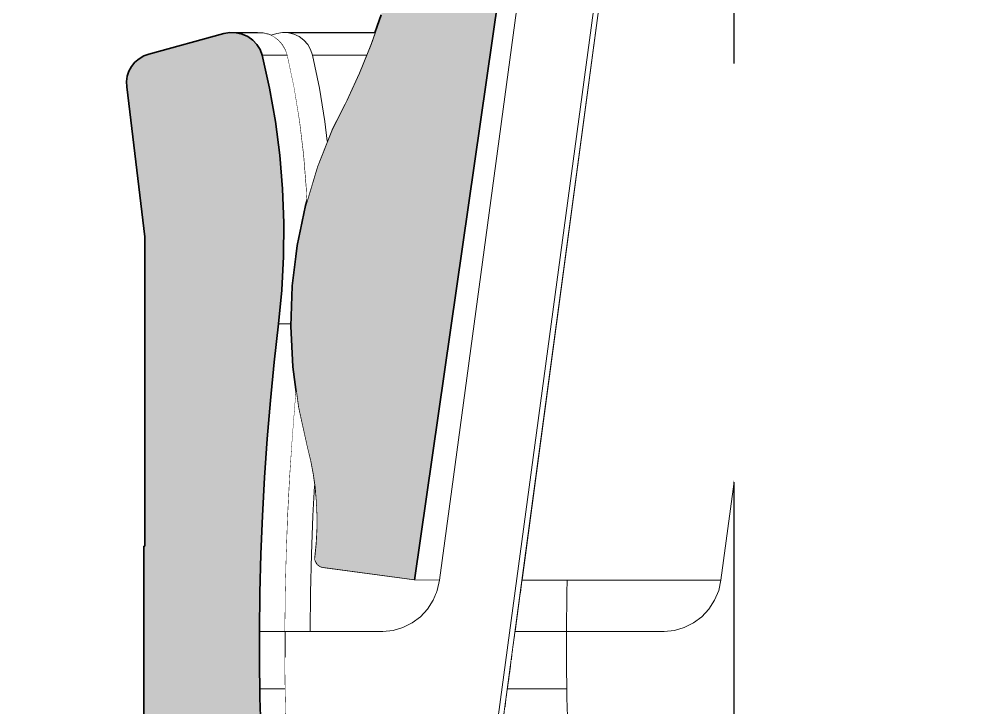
# Model space of a CAD drawing. Header units: millimetres. Extents: x -48147 to 1422273, y -494195 to 18123.
# Drawn here: x 1401672.9 to 1402162.1, y -485109.8 to -484761.9 of the extents above; entities that cross this region are included whole.
import ezdxf

# ---------------------------------------------------------------- set-up
doc = ezdxf.new("R2010")
doc.units = ezdxf.units.MM
doc.header["$MEASUREMENT"] = 0
doc.linetypes.add('Double Dashed', pattern=[1093.611073, 529.166651, -211.666656, 141.111112, -211.666656])
doc.linetypes.add('Wipeout_Contour', pattern=[1000, 0, -1000])
for name, color, linetype in [('A-95-P_Drawing', 7, 'Continuous'), ('New_A-25-M_Wall_Int', 7, 'Continuous'), ('New_A-35-M_FFE_Fixed', 7, 'Continuous')]:
    doc.layers.add(name, color=color, linetype=linetype)
doc.layers.add('A-95-P_Drawing_Pen_No__194', color=7, linetype='Continuous', lineweight=25)
doc.layers.add('New_A-35-M_FFE_Fixed_Pen_No__1', color=7, linetype='Continuous', lineweight=13)
doc.layers.add('New_A-35-M_FFE_Fixed_Pen_No__104', color=7, linetype='Continuous', lineweight=15, true_color=0xa6a6a6)
doc.layers.add('New_A-35-M_FFE_Fixed_Pen_No__44', color=7, linetype='Continuous', lineweight=35, true_color=0x444444)

# ---------------------------------------------------------------- blocks, each defined once
blk = doc.blocks.new('Section Elem_178_2', base_point=(1383917.51, -489195.03))
at = {"color": 254, "linetype": 'Wipeout_Contour', "lineweight": 0, "ltscale": 686134718.3128886}
blk.add_wipeout([(1398312.69, -482156.02), (1398312.69, -485602.85), (1398646.03, -485602.85), (1398646.03, -485627.85), (1398370.74, -485627.85), (1398370.74, -485628.94), (1398370.65, -485629.88), (1398370.4, -485630.79), (1398369.98, -485631.63), (1398369.42, -485632.38), (1398368.73, -485633), (1398367.94, -485633.47), (1398367.08, -485633.79), (1398366.18, -485633.93), (1398357.96, -485635.14), (1398350.07, -485637.8), (1398342.73, -485641.81), (1398336.16, -485647.06), (1398330.56, -485653.4), (1398326.09, -485660.64), (1398322.88, -485668.56), (1398321.03, -485676.94), (1398312.69, -485738.81), (1398312.69, -486491.53), (1399069.03, -486491.53), (1399069.03, -486491.28), (1399052.63, -486491.28), (1399052.63, -486490.78), (1398809.63, -486490.78), (1398809.63, -486480.78), (1398833.35, -486480.78), (1398833.35, -486479.78), (1398833.44, -486478.81), (1398833.71, -486477.87), (1398834.16, -486477), (1398834.76, -486476.25), (1398835.49, -486475.62), (1398836.33, -486475.16), (1398837.23, -486474.88), (1398838.18, -486474.78), (1398841.47, -486474.78), (1398851.79, -486473.82), (1398861.77, -486470.98), (1398871.12, -486466.33), (1398875.33, -486463.17), (1398879.81, -486460.05), (1398887.5, -486452.31), (1398893.64, -486443.37), (1398898.04, -486433.52), (1398900.55, -486423.08), (1398913.97, -486330.23), (1398913.97, -486480.78), (1398975.7, -486480.78), (1398975.7, -486479.78), (1398975.79, -486478.81), (1398976.06, -486477.87), (1398976.51, -486477), (1398977.11, -486476.25), (1398977.84, -486475.62), (1398978.68, -486475.16), (1398979.58, -486474.88), (1398980.53, -486474.78), (1398983.82, -486474.78), (1398994.14, -486473.82), (1399004.13, -486470.98), (1399013.47, -486466.33), (1399021.86, -486460.05), (1399029.04, -486452.31), (1399034.77, -486443.37), (1399038.87, -486433.52), (1399041.22, -486423.08), (1399052.63, -486338.43), (1399052.63, -486322.28), (1399054.81, -486322.28), (1399069.03, -486216.78), (1399069.03, -486171.6), (1399067.32, -486168.59), (1399063.63, -486164.29), (1399059.22, -486160.79), (1399054.25, -486158.23), (1399048.9, -486156.7), (1399039.21, -486155.06), (1399029.53, -486153.39), (1399019.85, -486151.68), (1399013.38, -486150.52), (1399013.41, -486151.17), (1399013.84, -486160.89), (1399014.34, -486170.6), (1399014.91, -486180.3), (1399015.54, -486190.01), (1399016.23, -486199.7), (1399016.99, -486209.4), (1399017.82, -486219.08), (1399018.71, -486228.77), (1399018.7, -486229.81), (1399018.49, -486230.82), (1399018.08, -486231.77), (1399017.48, -486232.61), (1399016.73, -486233.31), (1399015.86, -486233.83), (1399014.9, -486234.15), (1399013.9, -486234.26), (1398828.4, -486234.26), (1398828.41, -486185.76), (1398827.92, -486185.76), (1398827.92, -486142.42), (1398824.19, -486141.75), (1398815.14, -486137.29), (1398811.12, -486132.97), (1398810.25, -486132.37), (1398809.55, -486131.28), (1398808.19, -486129.82), (1398807.43, -486127.99), (1398804.74, -486123.83), (1398802.81, -486113.76), (1398804.74, -486103.68), (1398806.58, -486100.84), (1398806.82, -486100.06), (1398808.45, -486097.95), (1398810.25, -486095.15), (1398810.99, -486094.64), (1398813.06, -486091.94), (1398821.66, -486086.61), (1398827.92, -486085.43), (1398827.92, -486041.76), (1398828.43, -486041.76), (1398828.43, -485885.38), (1398819.96, -485809.51), (1398819.81, -485806.81), (1398820.14, -485804.13), (1398820.92, -485801.55), (1398822.13, -485799.16), (1398823.74, -485797.04), (1398825.69, -485795.24), (1398827.93, -485793.84), (1398830.36, -485792.88), (1398865.72, -485782.56), (1398868.59, -485782.03), (1398932.82, -485782.03), (1398936.03, -485773.03), (1398940.63, -485758.09), (1398944.56, -485742.96), (1398947.83, -485727.69), (1398950.42, -485712.3), (1399012.35, -485287.89), (1399012.59, -485286.94), (1399013.01, -485286.05), (1399013.61, -485285.26), (1399014.35, -485284.59), (1399015.22, -485284.08), (1399016.17, -485283.74), (1399017.18, -485283.59), (1399043.62, -485283.59), (1399043.62, -485264.85), (1399625.18, -485264.85), (1399625.18, -485289.85), (1399349.89, -485289.85), (1399349.89, -485290.94), (1399349.8, -485291.88), (1399349.54, -485292.79), (1399349.13, -485293.63), (1399348.57, -485294.37), (1399347.88, -485295), (1399347.09, -485295.47), (1399346.23, -485295.79), (1399345.33, -485295.93), (1399337.11, -485297.14), (1399329.21, -485299.8), (1399321.87, -485303.81), (1399315.31, -485309.06), (1399309.7, -485315.4), (1399305.23, -485322.64), (1399302.03, -485330.56), (1399300.18, -485338.94), (1399190.34, -486153.53), (1400042.19, -486153.53), (1400042.19, -486153.28), (1400025.79, -486153.28), (1400025.79, -486152.78), (1399786.57, -486152.78), (1399786.57, -486142.78), (1399812.49, -486142.78), (1399812.49, -486141.78), (1399812.58, -486140.81), (1399812.86, -486139.87), (1399813.3, -486139), (1399813.91, -486138.25), (1399814.64, -486137.62), (1399815.47, -486137.16), (1399816.38, -486136.88), (1399817.32, -486136.78), (1399820.61, -486136.78), (1399830.93, -486135.82), (1399840.92, -486132.98), (1399850.26, -486128.33), (1399858.65, -486122.05), (1399865.83, -486114.31), (1399871.56, -486105.37), (1399875.67, -486095.52), (1399878.01, -486085.08), (1399903.47, -485896.26), (1399790.01, -485896.26), (1399790.02, -485847.76), (1399789.49, -485847.76), (1399789.49, -485794.43), (1399789.4, -485794.37), (1399788.7, -485793.28), (1399787.34, -485791.82), (1399786.58, -485789.99), (1399783.89, -485785.83), (1399781.95, -485775.76), (1399783.89, -485765.68), (1399785.73, -485762.84), (1399785.97, -485762.06), (1399787.59, -485759.95), (1399789.4, -485757.15), (1399789.49, -485757.08), (1399789.49, -485703.76), (1399790.04, -485703.76), (1399790.04, -485547.38), (1399780.96, -485471.51), (1399780.8, -485468.81), (1399781.15, -485466.13), (1399781.99, -485463.55), (1399783.29, -485461.16), (1399785.01, -485459.04), (1399787.11, -485457.24), (1399789.5, -485455.84), (1399792.11, -485454.88), (1399830.01, -485444.56), (1399833.08, -485444.03), (1399835.05, -485444.03), (1399837.96, -485444.11), (1399840.8, -485444.8), (1399842.03, -485445.38), (1399844.87, -485444.56), (1399847.74, -485444.03), (1399905.98, -485444.03), (1399909.19, -485435.03), (1399913.79, -485420.09), (1399917.72, -485404.96), (1399920.99, -485389.69), (1399923.58, -485374.3), (1399985.51, -484949.89), (1399985.74, -484948.94), (1399986.17, -484948.05), (1399986.77, -484947.26), (1399987.51, -484946.59), (1399988.38, -484946.08), (1399989.33, -484945.74), (1399990.34, -484945.59), (1400016.78, -484945.59), (1400016.78, -484926.85), (1400604.32, -484926.85), (1400604.32, -484951.85), (1400329.03, -484951.85), (1400329.03, -484952.94), (1400328.95, -484953.88), (1400328.69, -484954.79), (1400328.27, -484955.63), (1400327.71, -484956.37), (1400327.02, -484957), (1400326.24, -484957.47), (1400325.37, -484957.79), (1400324.47, -484957.93), (1400316.25, -484959.14), (1400308.36, -484961.8), (1400301.02, -484965.81), (1400294.45, -484971.06), (1400288.85, -484977.4), (1400284.38, -484984.64), (1400281.17, -484992.56), (1400279.32, -485000.94), (1400169.48, -485815.53), (1401015.35, -485815.53), (1401015.35, -485815.28), (1400998.95, -485815.28), (1400998.95, -485814.78), (1400765.72, -485814.78), (1400765.72, -485804.78), (1400791.64, -485804.78), (1400791.64, -485803.78), (1400791.73, -485802.81), (1400792, -485801.87), (1400792.45, -485801), (1400793.05, -485800.25), (1400793.78, -485799.62), (1400794.62, -485799.16), (1400795.52, -485798.88), (1400796.47, -485798.78), (1400799.76, -485798.78), (1400810.08, -485797.82), (1400820.07, -485794.98), (1400829.41, -485790.33), (1400837.8, -485784.05), (1400844.98, -485776.31), (1400850.71, -485767.37), (1400854.81, -485757.52), (1400857.16, -485747.08), (1400882.62, -485558.26), (1400763.17, -485558.26), (1400763.18, -485509.76), (1400762.65, -485509.76), (1400762.65, -485445.84), (1400761.1, -485437.76), (1400762.65, -485429.67), (1400762.65, -485365.76), (1400763.2, -485365.76), (1400763.2, -485209.38), (1400754.12, -485133.51), (1400753.96, -485130.81), (1400754.31, -485128.13), (1400755.15, -485125.55), (1400756.45, -485123.16), (1400758.17, -485121.04), (1400760.27, -485119.24), (1400762.66, -485117.84), (1400765.27, -485116.88), (1400803.17, -485106.56), (1400806.24, -485106.03), (1400814.2, -485106.03), (1400817.11, -485106.11), (1400819.95, -485106.8), (1400821.18, -485107.38), (1400824.01, -485106.56), (1400826.88, -485106.03), (1400879.14, -485106.03), (1400882.35, -485097.03), (1400886.94, -485082.09), (1400890.88, -485066.96), (1400894.15, -485051.69), (1400896.74, -485036.3), (1400958.67, -484611.89), (1400958.9, -484610.94), (1400959.33, -484610.05), (1400959.93, -484609.26), (1400960.67, -484608.59), (1400961.54, -484608.08), (1400962.49, -484607.74), (1400963.49, -484607.59), (1400989.94, -484607.59), (1400989.94, -484588.85), (1401583.47, -484588.85), (1401583.47, -484613.85), (1401308.18, -484613.85), (1401308.18, -484614.94), (1401308.09, -484615.88), (1401307.84, -484616.79), (1401307.42, -484617.63), (1401306.86, -484618.38), (1401306.17, -484619), (1401305.38, -484619.47), (1401304.52, -484619.79), (1401303.62, -484619.93), (1401295.4, -484621.14), (1401287.5, -484623.8), (1401280.17, -484627.81), (1401273.6, -484633.06), (1401268, -484639.4), (1401263.52, -484646.64), (1401260.32, -484654.56), (1401258.47, -484662.94), (1401148.63, -485477.53), (1401988.51, -485477.53), (1401988.51, -485477.28), (1401744.99, -485477.28), (1401744.99, -485467.28), (1401770.78, -485467.28), (1401770.78, -485466.28), (1401770.87, -485465.31), (1401771.15, -485464.37), (1401771.6, -485463.5), (1401772.2, -485462.75), (1401772.93, -485462.12), (1401773.76, -485461.66), (1401774.67, -485461.38), (1401775.61, -485461.28), (1401778.9, -485461.28), (1401789.22, -485460.32), (1401799.21, -485457.48), (1401808.55, -485452.83), (1401816.94, -485446.55), (1401824.12, -485438.81), (1401829.85, -485429.87), (1401833.96, -485420.02), (1401836.3, -485409.58), (1401861.76, -485220.76), (1401736.33, -485220.76), (1401736.34, -485172.26), (1401735.81, -485172.26), (1401735.81, -485028.26), (1401736.36, -485028.26), (1401736.36, -484871.88), (1401727.28, -484796.01), (1401727.12, -484793.31), (1401727.47, -484790.63), (1401728.31, -484788.05), (1401729.61, -484785.66), (1401731.33, -484783.54), (1401733.43, -484781.74), (1401735.82, -484780.34), (1401738.43, -484779.38), (1401776.33, -484769.05), (1401779.4, -484768.53), (1401793.34, -484768.53), (1401796.26, -484768.61), (1401799.09, -484769.3), (1401800.32, -484769.88), (1401803.16, -484769.05), (1401806.03, -484768.53), (1401852.71, -484768.53), (1401855.87, -484759.62), (1401860.46, -484744.67), (1401864.38, -484729.55), (1401867.64, -484714.28), (1401870.22, -484698.88), (1401874.23, -484671.23), (1401874.25, -484671.23), (1401879.3, -484636.29), (1401879.57, -484635.32), (1401880.02, -484634.42), (1401880.65, -484633.63), (1401881.42, -484632.96), (1401882.32, -484632.46), (1401883.3, -484632.13), (1401884.33, -484632), (1402039.93, -484632), (1402040.9, -484632.06), (1402083.95, -484638.28), (1402102.05, -484638.28), (1402106.15, -484638.74), (1402110.06, -484640.08), (1402113.6, -484642.25), (1402116.63, -484645.15), (1402118.98, -484648.65), (1402120.57, -484652.59), (1402121.32, -484656.78), (1402121.18, -484661.05), (1402055.92, -485145.03), (1402222.11, -485145.03), (1402222.11, -485144.53), (1402422.11, -485144.53), (1402422.11, -485145.03), (1402672.11, -485145.03), (1402672.11, -482687.03), (1403748.83, -482687.03), (1403748.83, -481849.43), (1398312.69, -481849.43), (1398312.69, -482067.5), (1402542.21, -481857.68), (1402703.38, -481859.82), (1402707.53, -481859.91), (1402709.67, -481860.41), (1402713.34, -481934.3), (1402709.24, -481935.11), (1402699.04, -481936.19), (1402683.03, -481937.53), (1402661.71, -481939.07), (1402635.73, -481940.78), (1402605.87, -481942.59), (1402573.04, -481944.46), (1402538.24, -481946.33), (1402514, -481947.55)], dxfattribs=at).dxf.layer = 'New_A-25-M_Wall_Int'
at = {"color": 254, "linetype": 'Wipeout_Contour', "lineweight": 0, "ltscale": 17802459.13634284}
blk.add_wipeout([(1401949.61, -485071.26), (1401999.06, -485071.26), (1402004.22, -485070.78), (1402009.21, -485069.35), (1402013.88, -485067.03), (1402018.08, -485063.89), (1402021.67, -485060.02), (1402024.53, -485055.55), (1402026.59, -485050.63), (1402027.76, -485045.4), (1401949.99, -485045.4), (1401949.83, -485051.79)], dxfattribs=at).dxf.layer = 'New_A-25-M_Wall_Int'
blk = doc.blocks.new('Section Elem_194_2', base_point=(1383917.51, -489195.03))
at = {"layer": 'New_A-35-M_FFE_Fixed_Pen_No__44', "linetype": 'Continuous'}
blk.add_line((1401736.36, -485028.26), (1401735.81, -485028.26), dxfattribs=at)
at = {"layer": 'New_A-35-M_FFE_Fixed_Pen_No__44', "linetype": 'Continuous', "flags": 128}
blk.add_lwpolyline([(1401735.81, -485028.26), (1401735.81, -485160.26), (1401735.81, -485172.26)], dxfattribs=at)
at = {"color": 254, "linetype": 'Wipeout_Contour', "lineweight": 0, "ltscale": 5933519.929639446}
blk.add_wipeout([(1401931.51, -484638.28), (1401872.66, -485045.4), (1401885.41, -485045.4), (1401940.3, -484638.28)], dxfattribs=at).dxf.layer = 'New_A-35-M_FFE_Fixed'
at = {"color": 254, "linetype": 'Wipeout_Contour', "lineweight": 0, "ltscale": 5933007.568568751}
blk.add_wipeout([(1401788.4, -484770.55), (1401790.92, -484772.33), (1401804.09, -484772.33), (1401801.74, -484770.55)], dxfattribs=at).dxf.layer = 'New_A-35-M_FFE_Fixed'
at = {"color": 254, "linetype": 'Wipeout_Contour', "lineweight": 0, "ltscale": 5933058.375978579}
blk.add_wipeout([(1401808.5, -484780), (1401795.64, -484780), (1401799.38, -484796.71), (1401811.99, -484796.71)], dxfattribs=at).dxf.layer = 'New_A-35-M_FFE_Fixed'
at = {"color": 254, "linetype": 'Wipeout_Contour', "lineweight": 0, "ltscale": 8899775.000405455}
blk.add_wipeout([(1401806.01, -484847.56), (1401806.68, -484864.65), (1401815.84, -484864.65), (1401817.64, -484856.03), (1401818.39, -484853.52), (1401818.17, -484847.56)], dxfattribs=at).dxf.layer = 'New_A-35-M_FFE_Fixed'
at = {"color": 254, "linetype": 'Wipeout_Contour', "lineweight": 0, "ltscale": 7416560.698661907}
blk.add_wipeout([(1401801.83, -484935.2), (1401811.08, -484935.2), (1401810.2, -484917.01), (1401810.24, -484915.84), (1401804.02, -484915.84)], dxfattribs=at).dxf.layer = 'New_A-35-M_FFE_Fixed'
at = {"color": 254, "linetype": 'Wipeout_Contour', "lineweight": 0, "ltscale": 5933314.163664988}
blk.add_wipeout([(1401796.93, -484993.42), (1401809.7, -484993.42), (1401810.96, -484973.99), (1401798.29, -484973.99)], dxfattribs=at).dxf.layer = 'New_A-35-M_FFE_Fixed'
at = {"color": 254, "linetype": 'Wipeout_Contour', "lineweight": 0, "ltscale": 5933428.480868301}
blk.add_wipeout([(1401794.31, -485078.51), (1401794.31, -485082.13), (1401807.26, -485082.13), (1401807.25, -485078.51)], dxfattribs=at).dxf.layer = 'New_A-35-M_FFE_Fixed'
at = {"color": 254, "linetype": 'Wipeout_Contour', "lineweight": 0, "ltscale": 5933442.943663853}
blk.add_wipeout([(1401794.36, -485089.38), (1401794.39, -485093.01), (1401807.33, -485093.01), (1401807.3, -485089.38)], dxfattribs=at).dxf.layer = 'New_A-35-M_FFE_Fixed'
at = {"color": 254, "linetype": 'Wipeout_Contour', "lineweight": 0, "ltscale": 5933458.452435689}
blk.add_wipeout([(1401807.43, -485100.26), (1401794.49, -485100.26), (1401794.58, -485104.94), (1401807.51, -485104.94)], dxfattribs=at).dxf.layer = 'New_A-35-M_FFE_Fixed'
at = {"color": 254, "linetype": 'Wipeout_Contour', "lineweight": 0, "ltscale": 5933471.439696349}
blk.add_wipeout([(1401794.68, -485109.61), (1401794.8, -485114.29), (1401807.71, -485114.29), (1401807.6, -485109.61)], dxfattribs=at).dxf.layer = 'New_A-35-M_FFE_Fixed'
at = {"color": 254, "linetype": 'Wipeout_Contour', "lineweight": 0, "ltscale": 5932995.795645393}
blk.add_wipeout([(1401785.56, -484769.3), (1401788.4, -484770.55), (1401801.74, -484770.55), (1401799.09, -484769.3)], dxfattribs=at).dxf.layer = 'New_A-35-M_FFE_Fixed'
at = {"color": 254, "linetype": 'Wipeout_Contour', "lineweight": 0, "ltscale": 5933036.891168226}
blk.add_wipeout([(1401794.62, -484777.15), (1401795.64, -484780), (1401808.5, -484780), (1401807.54, -484777.15)], dxfattribs=at).dxf.layer = 'New_A-35-M_FFE_Fixed'
at = {"color": 254, "linetype": 'Wipeout_Contour', "lineweight": 0, "ltscale": 5933153.07927303}
blk.add_wipeout([(1401804.57, -484830.53), (1401806.01, -484847.56), (1401818.17, -484847.56), (1401816.83, -484830.53)], dxfattribs=at).dxf.layer = 'New_A-35-M_FFE_Fixed'
at = {"color": 254, "linetype": 'Wipeout_Contour', "lineweight": 0, "ltscale": 7416496.638977544}
blk.add_wipeout([(1401806.68, -484864.65), (1401806.57, -484881.74), (1401812.75, -484881.74), (1401813.43, -484876.14), (1401815.84, -484864.65)], dxfattribs=at).dxf.layer = 'New_A-35-M_FFE_Fixed'
at = {"color": 254, "linetype": 'Wipeout_Contour', "lineweight": 0, "ltscale": 5933294.221836038}
blk.add_wipeout([(1401798.29, -484973.99), (1401810.96, -484973.99), (1401812.49, -484954.58), (1401799.92, -484954.58)], dxfattribs=at).dxf.layer = 'New_A-35-M_FFE_Fixed'
at = {"color": 254, "linetype": 'Wipeout_Contour', "lineweight": 0, "ltscale": 5933335.152335298}
blk.add_wipeout([(1401795.86, -485012.86), (1401808.7, -485012.86), (1401809.7, -484993.42), (1401796.93, -484993.42)], dxfattribs=at).dxf.layer = 'New_A-35-M_FFE_Fixed'
at = {"color": 254, "linetype": 'Wipeout_Contour', "lineweight": 0, "ltscale": 5933438.087273142}
blk.add_wipeout([(1401794.33, -485085.76), (1401794.36, -485089.38), (1401807.3, -485089.38), (1401807.27, -485085.76)], dxfattribs=at).dxf.layer = 'New_A-35-M_FFE_Fixed'
at = {"color": 254, "linetype": 'Wipeout_Contour', "lineweight": 0, "ltscale": 5933447.835469637}
blk.add_wipeout([(1401807.33, -485093.01), (1401794.39, -485093.01), (1401794.44, -485096.63), (1401807.37, -485096.63)], dxfattribs=at).dxf.layer = 'New_A-35-M_FFE_Fixed'
at = {"color": 254, "linetype": 'Wipeout_Contour', "lineweight": 0, "ltscale": 5933464.91668711}
blk.add_wipeout([(1401794.58, -485104.94), (1401794.68, -485109.61), (1401807.6, -485109.61), (1401807.51, -485104.94)], dxfattribs=at).dxf.layer = 'New_A-35-M_FFE_Fixed'
at = {"color": 254, "linetype": 'Wipeout_Contour', "lineweight": 0, "ltscale": 5932972.034269113}
blk.add_wipeout([(1401793.34, -484768.53), (1401779.4, -484768.53), (1401782.52, -484768.61), (1401796.26, -484768.61)], dxfattribs=at).dxf.layer = 'New_A-35-M_FFE_Fixed'
at = {"color": 254, "linetype": 'Wipeout_Contour', "lineweight": 0, "ltscale": 5933028.539935417}
blk.add_wipeout([(1401793.02, -484774.56), (1401794.62, -484777.15), (1401807.54, -484777.15), (1401806.05, -484774.56)], dxfattribs=at).dxf.layer = 'New_A-35-M_FFE_Fixed'
at = {"color": 254, "linetype": 'Wipeout_Contour', "lineweight": 0, "ltscale": 5933124.179713518}
blk.add_wipeout([(1401802.36, -484813.56), (1401804.57, -484830.53), (1401816.83, -484830.53), (1401814.77, -484813.56)], dxfattribs=at).dxf.layer = 'New_A-35-M_FFE_Fixed'
at = {"color": 254, "linetype": 'Wipeout_Contour', "lineweight": 0, "ltscale": 7416517.53404519}
blk.add_wipeout([(1401806.57, -484881.74), (1401805.68, -484898.82), (1401810.86, -484898.82), (1401810.95, -484896.51), (1401812.75, -484881.74)], dxfattribs=at).dxf.layer = 'New_A-35-M_FFE_Fixed'
at = {"color": 254, "linetype": 'Wipeout_Contour', "lineweight": 0, "ltscale": 8899917.765323287}
blk.add_wipeout([(1401801.83, -484935.2), (1401799.92, -484954.58), (1401812.49, -484954.58), (1401812.89, -484950.22), (1401811.19, -484937.51), (1401811.08, -484935.2)], dxfattribs=at).dxf.layer = 'New_A-35-M_FFE_Fixed'
at = {"color": 254, "linetype": 'Wipeout_Contour', "lineweight": 0, "ltscale": 5933357.183780428}
blk.add_wipeout([(1401795.86, -485012.86), (1401795.07, -485032.32), (1401807.96, -485032.32), (1401808.7, -485012.86)], dxfattribs=at).dxf.layer = 'New_A-35-M_FFE_Fixed'
at = {"color": 254, "linetype": 'Wipeout_Contour', "lineweight": 0, "ltscale": 5933433.266330541}
blk.add_wipeout([(1401807.26, -485082.13), (1401794.31, -485082.13), (1401794.33, -485085.76), (1401807.27, -485085.76)], dxfattribs=at).dxf.layer = 'New_A-35-M_FFE_Fixed'
at = {"color": 254, "linetype": 'Wipeout_Contour', "lineweight": 0, "ltscale": 5933452.762658039}
blk.add_wipeout([(1401794.44, -485096.63), (1401794.49, -485100.26), (1401807.43, -485100.26), (1401807.37, -485096.63)], dxfattribs=at).dxf.layer = 'New_A-35-M_FFE_Fixed'
at = {"color": 254, "linetype": 'Wipeout_Contour', "lineweight": 0, "ltscale": 5932983.789183323}
blk.add_wipeout([(1401796.26, -484768.61), (1401782.52, -484768.61), (1401785.56, -484769.3), (1401799.09, -484769.3)], dxfattribs=at).dxf.layer = 'New_A-35-M_FFE_Fixed'
at = {"color": 254, "linetype": 'Wipeout_Contour', "lineweight": 0, "ltscale": 5933018.63232055}
blk.add_wipeout([(1401804.09, -484772.33), (1401790.92, -484772.33), (1401793.02, -484774.56), (1401806.05, -484774.56)], dxfattribs=at).dxf.layer = 'New_A-35-M_FFE_Fixed'
at = {"color": 254, "linetype": 'Wipeout_Contour', "lineweight": 0, "ltscale": 5933092.591744963}
blk.add_wipeout([(1401799.38, -484796.71), (1401802.36, -484813.56), (1401814.77, -484813.56), (1401811.99, -484796.71)], dxfattribs=at).dxf.layer = 'New_A-35-M_FFE_Fixed'
at = {"color": 254, "linetype": 'Wipeout_Contour', "lineweight": 0, "ltscale": 5933228.2517383}
blk.add_wipeout([(1401805.68, -484898.82), (1401804.02, -484915.84), (1401810.24, -484915.84), (1401810.86, -484898.82)], dxfattribs=at).dxf.layer = 'New_A-35-M_FFE_Fixed'
at = {"color": 254, "linetype": 'Wipeout_Contour', "lineweight": 0, "ltscale": 5933380.253734157}
blk.add_wipeout([(1401795.07, -485032.32), (1401794.55, -485051.79), (1401807.48, -485051.79), (1401807.96, -485032.32)], dxfattribs=at).dxf.layer = 'New_A-35-M_FFE_Fixed'
at = {"layer": 'New_A-35-M_FFE_Fixed_Pen_No__1', "linetype": 'Continuous'}
for p, q in [((1401779.4, -484768.53), (1401793.34, -484768.53)), ((1401793.34, -484768.53), (1401796.26, -484768.61)), ((1401796.26, -484768.61), (1401799.09, -484769.3)), ((1401799.09, -484769.3), (1401801.74, -484770.55)), ((1401801.74, -484770.55), (1401804.09, -484772.33))]:
    blk.add_line(p, q, dxfattribs=at)
at = {"color": 254, "linetype": 'Wipeout_Contour', "lineweight": 0, "ltscale": 5933404.357727937}
blk.add_wipeout([(1401794.55, -485051.79), (1401794.32, -485071.26), (1401807.26, -485071.26), (1401807.48, -485051.79)], dxfattribs=at).dxf.layer = 'New_A-35-M_FFE_Fixed'
at = {"color": 254, "linetype": 'Wipeout_Contour', "lineweight": 0, "ltscale": 5933419.016392431}
blk.add_wipeout([(1401794.31, -485074.88), (1401807.25, -485074.88), (1401807.26, -485071.26), (1401794.32, -485071.26)], dxfattribs=at).dxf.layer = 'New_A-35-M_FFE_Fixed'
at = {"color": 254, "linetype": 'Wipeout_Contour', "lineweight": 0, "ltscale": 5933423.730892736}
blk.add_wipeout([(1401794.31, -485074.88), (1401794.31, -485078.51), (1401807.25, -485078.51), (1401807.25, -485074.88)], dxfattribs=at).dxf.layer = 'New_A-35-M_FFE_Fixed'
at = {"color": 254, "linetype": 'Wipeout_Contour', "lineweight": 0, "ltscale": 91974912.7988609}
blk.add_wipeout([(1401807.25, -485078.51), (1401807.26, -485082.13), (1401807.27, -485084.44), (1401820.25, -485087.11), (1401820.25, -485139.12), (1401824.61, -485139.89), (1401834.29, -485141.56), (1401843.98, -485143.2), (1401849.34, -485144.73), (1401854.31, -485147.29), (1401858.72, -485150.79), (1401862.4, -485155.09), (1401865.23, -485160.04), (1401867.09, -485165.46), (1401867.91, -485171.15), (1401867.68, -485176.9), (1401836.3, -485409.58), (1401833.96, -485420.02), (1401829.85, -485429.87), (1401824.12, -485438.81), (1401820.25, -485442.99), (1401820.25, -485467.28), (1401930.16, -485467.28), (1401930.16, -485466.28), (1401930.07, -485465.31), (1401929.79, -485464.37), (1401929.35, -485463.5), (1401928.75, -485462.75), (1401928.01, -485462.12), (1401927.18, -485461.66), (1401926.27, -485461.38), (1401925.33, -485461.28), (1401923.85, -485461.28), (1401913.61, -485460.14), (1401903.83, -485456.78), (1401894.96, -485451.35), (1401887.41, -485444.1), (1401881.52, -485435.36), (1401877.55, -485425.52), (1401875.69, -485415.03), (1401876.02, -485404.37), (1401976.25, -484661.05), (1401976.38, -484656.78), (1401975.63, -484652.59), (1401974.04, -484648.65), (1401971.69, -484645.15), (1401968.67, -484642.25), (1401965.12, -484640.08), (1401961.21, -484638.74), (1401957.11, -484638.28), (1401940.3, -484638.28), (1401885.41, -485045.4), (1401884.23, -485050.63), (1401882.18, -485055.55), (1401879.32, -485060.02), (1401875.73, -485063.89), (1401871.53, -485067.03), (1401866.86, -485069.35), (1401861.87, -485070.78), (1401856.71, -485071.26), (1401807.26, -485071.26), (1401807.25, -485074.88)], dxfattribs=at).dxf.layer = 'New_A-35-M_FFE_Fixed'
at = {"layer": 'New_A-35-M_FFE_Fixed_Pen_No__104', "linetype": 'Continuous'}
for points in [[(1401880.02, -484634.42), (1401879.57, -484635.32), (1401879.3, -484636.29), (1401879.23, -484636.78), (1401874.25, -484671.23), (1401874.23, -484671.23), (1401870.22, -484698.88), (1401867.64, -484714.28), (1401864.38, -484729.55), (1401860.46, -484744.67), (1401855.87, -484759.62), (1401850.63, -484774.37), (1401844.75, -484788.89), (1401838.23, -484803.16), (1401831.09, -484817.14), (1401823.54, -484836.32), (1401817.64, -484856.03), (1401813.43, -484876.14), (1401810.95, -484896.51), (1401810.2, -484917.01), (1401811.19, -484937.51), (1401813.91, -484957.85), (1401818.35, -484977.91), (1401820, -484984.75), (1401821.31, -484991.66), (1401822.28, -484998.62), (1401822.92, -485005.62), (1401823.22, -485012.63), (1401823.18, -485019.65), (1401822.81, -485026.67), (1401822.09, -485033.65), (1401822.06, -485034.62), (1401822.23, -485035.58), (1401822.59, -485036.49), (1401823.12, -485037.31), (1401823.81, -485038.02), (1401824.62, -485038.58), (1401825.54, -485038.99), (1401826.51, -485039.21), (1401872.66, -485045.4), (1401931.51, -484638.28), (1401931.5, -484638.28), (1401885.36, -484632.06), (1401884.33, -484632), (1401883.3, -484632.13), (1401882.32, -484632.46), (1401881.42, -484632.96), (1401880.65, -484633.63)], [(1401800.64, -485218.27), (1401801.09, -485217.32), (1401801.32, -485216.31), (1401801.32, -485215.27), (1401800.37, -485205.58), (1401799.48, -485195.9), (1401798.67, -485186.2), (1401797.92, -485176.51), (1401797.25, -485166.8), (1401796.64, -485157.1), (1401796.1, -485147.39), (1401795.64, -485137.67), (1401795.44, -485133), (1401795.25, -485128.32), (1401795.09, -485123.65), (1401794.94, -485118.97), (1401794.8, -485114.29), (1401794.68, -485109.61), (1401794.58, -485104.94), (1401794.49, -485100.26), (1401794.44, -485096.63), (1401794.39, -485093.01), (1401794.36, -485089.38), (1401794.33, -485085.76), (1401794.31, -485082.13), (1401794.31, -485078.51), (1401794.31, -485074.88), (1401794.32, -485071.26), (1401794.55, -485051.79), (1401795.07, -485032.32), (1401795.86, -485012.86), (1401796.93, -484993.42), (1401798.29, -484973.99), (1401799.92, -484954.58), (1401801.83, -484935.2), (1401804.02, -484915.84), (1401805.68, -484898.82), (1401806.57, -484881.74), (1401806.68, -484864.65), (1401806.01, -484847.56), (1401804.57, -484830.53), (1401802.36, -484813.56), (1401799.38, -484796.71), (1401795.64, -484780), (1401794.62, -484777.15), (1401793.02, -484774.56), (1401790.92, -484772.33), (1401788.4, -484770.55), (1401785.56, -484769.3), (1401782.52, -484768.61), (1401779.4, -484768.53), (1401776.33, -484769.06), (1401738.43, -484779.38), (1401735.82, -484780.34), (1401733.43, -484781.74), (1401731.33, -484783.54), (1401729.61, -484785.66), (1401728.31, -484788.05), (1401727.47, -484790.63), (1401727.12, -484793.31), (1401727.28, -484796.01), (1401736.36, -484871.88), (1401736.36, -485028.26), (1401735.81, -485028.26), (1401735.81, -485160.26), (1401735.81, -485172.26), (1401736.34, -485172.26), (1401736.33, -485220.76), (1401742.54, -485220.76), (1401754.96, -485220.76), (1401796.17, -485220.76), (1401797.24, -485220.65), (1401798.27, -485220.33), (1401799.2, -485219.81), (1401800.01, -485219.11)]]:
    blk.add_hatch(color=256, dxfattribs=at).paths.add_polyline_path(points)
at = {"layer": 'New_A-35-M_FFE_Fixed_Pen_No__1', "linetype": 'Continuous'}
for p, q in [((1401804.09, -484772.33), (1401806.05, -484774.56)), ((1401806.05, -484774.56), (1401807.54, -484777.15)), ((1401807.54, -484777.15), (1401808.5, -484780)), ((1401795.64, -484780), (1401808.5, -484780)), ((1401808.5, -484780), (1401811.99, -484796.71)), ((1401811.99, -484796.71), (1401814.77, -484813.56)), ((1401814.77, -484813.56), (1401816.83, -484830.53)), ((1401816.83, -484830.53), (1401818.17, -484847.56)), ((1401818.17, -484847.56), (1401818.39, -484853.52)), ((1401804.02, -484915.84), (1401810.24, -484915.84)), ((1401812.89, -484950.22), (1401812.49, -484954.58)), ((1401812.49, -484954.58), (1401810.96, -484973.99)), ((1401810.96, -484973.99), (1401809.7, -484993.42)), ((1401809.7, -484993.42), (1401808.7, -485012.86)), ((1401808.7, -485012.86), (1401807.96, -485032.32)), ((1401807.96, -485032.32), (1401807.48, -485051.79)), ((1401885.42, -485045.4), (1401872.66, -485045.4)), ((1401807.48, -485051.79), (1401807.26, -485071.26)), ((1401794.32, -485071.26), (1401807.26, -485071.26)), ((1401807.26, -485071.26), (1401807.25, -485074.88)), ((1401807.25, -485074.88), (1401807.25, -485078.51)), ((1401807.25, -485078.51), (1401807.26, -485082.13)), ((1401807.26, -485082.13), (1401807.27, -485085.76)), ((1401807.27, -485085.76), (1401807.3, -485089.38)), ((1401807.3, -485089.38), (1401807.33, -485093.01)), ((1401807.33, -485093.01), (1401807.37, -485096.63)), ((1401807.37, -485096.63), (1401807.43, -485100.26)), ((1401794.49, -485100.26), (1401807.43, -485100.26)), ((1401807.43, -485100.26), (1401807.51, -485104.94)), ((1401807.51, -485104.94), (1401807.6, -485109.61)), ((1401807.6, -485109.61), (1401807.71, -485114.29))]:
    blk.add_line(p, q, dxfattribs=at)
at = {"layer": 'New_A-35-M_FFE_Fixed_Pen_No__44', "linetype": 'Continuous'}
blk.add_line((1401931.51, -484638.28), (1401872.66, -485045.4), dxfattribs=at)
at = {"layer": 'New_A-35-M_FFE_Fixed_Pen_No__44', "linetype": 'Continuous', "flags": 128}
for points in [[(1401855.87, -484759.62), (1401850.63, -484774.37), (1401844.75, -484788.89), (1401838.23, -484803.16), (1401831.09, -484817.14), (1401823.54, -484836.32), (1401817.64, -484856.03), (1401813.43, -484876.14), (1401810.95, -484896.51), (1401810.2, -484917.01), (1401811.19, -484937.51), (1401813.91, -484957.85), (1401818.35, -484977.91), (1401820, -484984.75), (1401821.31, -484991.66), (1401822.28, -484998.62), (1401822.92, -485005.62), (1401823.22, -485012.63), (1401823.18, -485019.65), (1401822.81, -485026.67), (1401822.09, -485033.65), (1401822.06, -485034.62), (1401822.23, -485035.58), (1401822.59, -485036.49), (1401823.12, -485037.31), (1401823.81, -485038.02), (1401824.62, -485038.58), (1401825.54, -485038.99), (1401826.51, -485039.21), (1401872.66, -485045.4)], [(1401794.8, -485114.29), (1401794.68, -485109.61), (1401794.58, -485104.94), (1401794.49, -485100.26), (1401794.44, -485096.63), (1401794.39, -485093.01), (1401794.36, -485089.38), (1401794.33, -485085.76), (1401794.31, -485082.13), (1401794.31, -485078.51), (1401794.31, -485074.88), (1401794.32, -485071.26), (1401794.55, -485051.79), (1401795.07, -485032.32), (1401795.86, -485012.86), (1401796.93, -484993.42), (1401798.29, -484973.99), (1401799.92, -484954.58), (1401801.83, -484935.2), (1401804.02, -484915.84), (1401805.68, -484898.82), (1401806.57, -484881.74), (1401806.68, -484864.65), (1401806.01, -484847.56), (1401804.57, -484830.53), (1401802.36, -484813.56), (1401799.38, -484796.71), (1401795.64, -484780), (1401794.62, -484777.15), (1401793.02, -484774.56), (1401790.92, -484772.33), (1401788.4, -484770.55), (1401785.56, -484769.3), (1401782.52, -484768.61), (1401779.4, -484768.53), (1401776.33, -484769.06), (1401738.43, -484779.38), (1401735.82, -484780.34), (1401733.43, -484781.74), (1401731.33, -484783.54), (1401729.61, -484785.66), (1401728.31, -484788.05), (1401727.47, -484790.63), (1401727.12, -484793.31), (1401727.28, -484796.01), (1401736.36, -484871.88), (1401736.36, -485028.26)]]:
    blk.add_lwpolyline(points, dxfattribs=at)
blk = doc.blocks.new('Section Elem_195_2', base_point=(1383917.51, -489195.03))
at = {"color": 254, "linetype": 'Wipeout_Contour', "lineweight": 0, "ltscale": 7416474.853432921}
blk.add_wipeout([(1401821.18, -484780), (1401824.67, -484796.71), (1401841.17, -484796.71), (1401844.75, -484788.89), (1401848.35, -484780)], dxfattribs=at).dxf.layer = 'New_A-35-M_FFE_Fixed'
at = {"color": 254, "linetype": 'Wipeout_Contour', "lineweight": 0, "ltscale": 5933194.456522839}
blk.add_wipeout([(1401832.92, -484813.56), (1401827.45, -484813.56), (1401828.64, -484823.36), (1401831.09, -484817.14)], dxfattribs=at).dxf.layer = 'New_A-35-M_FFE_Fixed'
at = {"color": 254, "linetype": 'Wipeout_Contour', "lineweight": 0, "ltscale": 8900121.137655102}
blk.add_wipeout([(1401822.16, -484997.74), (1401821.38, -485012.86), (1401823.22, -485012.86), (1401823.22, -485012.63), (1401822.92, -485005.62), (1401822.28, -484998.62)], dxfattribs=at).dxf.layer = 'New_A-35-M_FFE_Fixed'
at = {"color": 254, "linetype": 'Wipeout_Contour', "lineweight": 0, "ltscale": 5933906.580072168}
blk.add_wipeout([(1401926.15, -485051.79), (1401949.83, -485051.79), (1401949.99, -485045.4), (1401927.01, -485045.4)], dxfattribs=at).dxf.layer = 'New_A-35-M_FFE_Fixed'
at = {"color": 254, "linetype": 'Wipeout_Contour', "lineweight": 0, "ltscale": 5933939.420126721}
blk.add_wipeout([(1401922.05, -485082.13), (1401949.61, -485082.13), (1401949.6, -485078.51), (1401922.54, -485078.51)], dxfattribs=at).dxf.layer = 'New_A-35-M_FFE_Fixed'
at = {"color": 254, "linetype": 'Wipeout_Contour', "lineweight": 0, "ltscale": 25217387.02205953}
blk.add_wipeout([(1401820.25, -485087.11), (1401807.27, -485084.44), (1401807.27, -485085.76), (1401807.3, -485089.38), (1401807.33, -485093.01), (1401807.37, -485096.63), (1401807.43, -485100.26), (1401807.51, -485104.94), (1401807.6, -485109.61), (1401807.71, -485114.29), (1401807.84, -485118.97), (1401807.98, -485123.65), (1401808.13, -485128.32), (1401808.31, -485133), (1401808.47, -485137.02), (1401814.94, -485138.18), (1401820.25, -485139.12)], dxfattribs=at).dxf.layer = 'New_A-35-M_FFE_Fixed'
at = {"color": 254, "linetype": 'Wipeout_Contour', "lineweight": 0, "ltscale": 5933950.989177903}
blk.add_wipeout([(1401920.59, -485093.01), (1401949.68, -485093.01), (1401949.65, -485089.38), (1401921.08, -485089.38)], dxfattribs=at).dxf.layer = 'New_A-35-M_FFE_Fixed'
at = {"color": 254, "linetype": 'Wipeout_Contour', "lineweight": 0, "ltscale": 5933963.281362524}
blk.add_wipeout([(1401918.98, -485104.94), (1401949.86, -485104.94), (1401949.78, -485100.26), (1401919.61, -485100.26)], dxfattribs=at).dxf.layer = 'New_A-35-M_FFE_Fixed'
at = {"color": 254, "linetype": 'Wipeout_Contour', "lineweight": 0, "ltscale": 5933973.497786384}
blk.add_wipeout([(1401917.72, -485114.29), (1401950.06, -485114.29), (1401949.95, -485109.61), (1401918.35, -485109.61)], dxfattribs=at).dxf.layer = 'New_A-35-M_FFE_Fixed'
at = {"color": 254, "linetype": 'Wipeout_Contour', "lineweight": 0, "ltscale": 20767907.53716752}
blk.add_wipeout([(1401978.83, -484661.05), (1401927.01, -485045.4), (1402027.76, -485045.4), (1402066.23, -484760.14), (1402066.23, -484760.08), (1402082.65, -484638.28), (1401959.7, -484638.28), (1401963.8, -484638.74), (1401967.71, -484640.08), (1401971.25, -484642.25), (1401974.27, -484645.15), (1401976.63, -484648.65), (1401978.22, -484652.59), (1401978.96, -484656.78)], dxfattribs=at).dxf.layer = 'New_A-35-M_FFE_Fixed'
at = {"color": 254, "linetype": 'Wipeout_Contour', "lineweight": 0, "ltscale": 5933162.556440929}
blk.add_wipeout([(1401820.22, -484777.15), (1401821.18, -484780), (1401848.35, -484780), (1401849.5, -484777.15)], dxfattribs=at).dxf.layer = 'New_A-35-M_FFE_Fixed'
at = {"color": 254, "linetype": 'Wipeout_Contour', "lineweight": 0, "ltscale": 7416486.814297367}
blk.add_wipeout([(1401824.67, -484796.71), (1401827.45, -484813.56), (1401832.92, -484813.56), (1401838.23, -484803.16), (1401841.17, -484796.71)], dxfattribs=at).dxf.layer = 'New_A-35-M_FFE_Fixed'
at = {"color": 254, "linetype": 'Wipeout_Contour', "lineweight": 0, "ltscale": 8900150.861145504}
blk.add_wipeout([(1401820.64, -485032.32), (1401822.23, -485032.32), (1401822.81, -485026.67), (1401823.18, -485019.65), (1401823.22, -485012.86), (1401821.38, -485012.86)], dxfattribs=at).dxf.layer = 'New_A-35-M_FFE_Fixed'
at = {"color": 254, "linetype": 'Wipeout_Contour', "lineweight": 0, "ltscale": 5933919.779652923}
blk.add_wipeout([(1401926.15, -485051.79), (1401923.52, -485071.26), (1401949.61, -485071.26), (1401949.83, -485051.79)], dxfattribs=at).dxf.layer = 'New_A-35-M_FFE_Fixed'
at = {"color": 254, "linetype": 'Wipeout_Contour', "lineweight": 0, "ltscale": 5933947.11573246}
blk.add_wipeout([(1401921.08, -485089.38), (1401949.65, -485089.38), (1401949.62, -485085.76), (1401921.57, -485085.76)], dxfattribs=at).dxf.layer = 'New_A-35-M_FFE_Fixed'
at = {"color": 254, "linetype": 'Wipeout_Contour', "lineweight": 0, "ltscale": 5933954.879673805}
blk.add_wipeout([(1401920.1, -485096.63), (1401949.72, -485096.63), (1401949.68, -485093.01), (1401920.59, -485093.01)], dxfattribs=at).dxf.layer = 'New_A-35-M_FFE_Fixed'
at = {"color": 254, "linetype": 'Wipeout_Contour', "lineweight": 0, "ltscale": 5933968.375463631}
blk.add_wipeout([(1401918.98, -485104.94), (1401918.35, -485109.61), (1401949.95, -485109.61), (1401949.86, -485104.94)], dxfattribs=at).dxf.layer = 'New_A-35-M_FFE_Fixed'
at = {"color": 254, "linetype": 'Wipeout_Contour', "lineweight": 0, "ltscale": 5934284.785165098}
blk.add_wipeout([(1402116.86, -484673.89), (1402053.33, -485145.03), (1402055.92, -485145.03), (1402119.45, -484673.89)], dxfattribs=at).dxf.layer = 'New_A-35-M_FFE_Fixed'
at = {"color": 254, "linetype": 'Wipeout_Contour', "lineweight": 0, "ltscale": 35598604.70984603}
blk.add_wipeout([(1401803.16, -484769.06), (1401800.32, -484769.88), (1401801.74, -484770.55), (1401804.09, -484772.33), (1401806.05, -484774.56), (1401807.54, -484777.15), (1401808.5, -484780), (1401811.99, -484796.71), (1401814.77, -484813.56), (1401816.83, -484830.53), (1401818.17, -484847.56), (1401818.39, -484853.52), (1401823.54, -484836.32), (1401828.64, -484823.36), (1401827.45, -484813.56), (1401824.67, -484796.71), (1401821.18, -484780), (1401820.22, -484777.15), (1401818.73, -484774.56), (1401816.77, -484772.33), (1401814.42, -484770.55), (1401811.77, -484769.3), (1401808.94, -484768.61), (1401806.03, -484768.53)], dxfattribs=at).dxf.layer = 'New_A-35-M_FFE_Fixed'
at = {"color": 254, "linetype": 'Wipeout_Contour', "lineweight": 0, "ltscale": 23734063.44913445}
blk.add_wipeout([(1401820.64, -485032.32), (1401820.16, -485051.79), (1401883.75, -485051.79), (1401884.23, -485050.63), (1401885.41, -485045.4), (1401872.66, -485045.4), (1401826.51, -485039.21), (1401825.54, -485038.99), (1401824.62, -485038.58), (1401823.81, -485038.02), (1401823.12, -485037.31), (1401822.59, -485036.49), (1401822.23, -485035.58), (1401822.06, -485034.62), (1401822.09, -485033.65), (1401822.23, -485032.32)], dxfattribs=at).dxf.layer = 'New_A-35-M_FFE_Fixed'
at = {"color": 254, "linetype": 'Wipeout_Contour', "lineweight": 0, "ltscale": 5933931.7938793}
blk.add_wipeout([(1401923.52, -485071.26), (1401923.03, -485074.88), (1401949.6, -485074.88), (1401949.61, -485071.26)], dxfattribs=at).dxf.layer = 'New_A-35-M_FFE_Fixed'
at = {"color": 254, "linetype": 'Wipeout_Contour', "lineweight": 0, "ltscale": 5933943.259375349}
blk.add_wipeout([(1401921.57, -485085.76), (1401949.62, -485085.76), (1401949.61, -485082.13), (1401922.05, -485082.13)], dxfattribs=at).dxf.layer = 'New_A-35-M_FFE_Fixed'
at = {"color": 254, "linetype": 'Wipeout_Contour', "lineweight": 0, "ltscale": 5933958.787212288}
blk.add_wipeout([(1401919.61, -485100.26), (1401949.78, -485100.26), (1401949.72, -485096.63), (1401920.1, -485096.63)], dxfattribs=at).dxf.layer = 'New_A-35-M_FFE_Fixed'
at = {"layer": 'New_A-35-M_FFE_Fixed_Pen_No__1', "linetype": 'Continuous'}
for p, q in [((1401800.32, -484769.88), (1401803.16, -484769.06)), ((1401821.18, -484780), (1401848.35, -484780)), ((1401821.18, -484780), (1401824.67, -484796.71)), ((1401824.67, -484796.71), (1401827.45, -484813.56)), ((1401827.45, -484813.56), (1401828.64, -484823.36))]:
    blk.add_line(p, q, dxfattribs=at)
at = {"color": 254, "linetype": 'Wipeout_Contour', "lineweight": 0, "ltscale": 5933148.719624346}
blk.add_wipeout([(1401851.99, -484770.55), (1401814.42, -484770.55), (1401816.77, -484772.33), (1401851.35, -484772.33)], dxfattribs=at).dxf.layer = 'New_A-35-M_FFE_Fixed'
at = {"color": 254, "linetype": 'Wipeout_Contour', "lineweight": 0, "ltscale": 25216891.56384061}
blk.add_wipeout([(1401807.48, -485051.79), (1401807.26, -485071.26), (1401819.95, -485071.26), (1401820.16, -485051.79), (1401820.64, -485032.32), (1401821.38, -485012.86), (1401822.16, -484997.74), (1401821.31, -484991.66), (1401820, -484984.75), (1401818.35, -484977.91), (1401813.91, -484957.85), (1401812.89, -484950.22), (1401812.49, -484954.58), (1401810.96, -484973.99), (1401809.7, -484993.42), (1401808.7, -485012.86), (1401807.96, -485032.32)], dxfattribs=at).dxf.layer = 'New_A-35-M_FFE_Fixed'
at = {"color": 254, "linetype": 'Wipeout_Contour', "lineweight": 0, "ltscale": 5933935.598182239}
blk.add_wipeout([(1401923.03, -485074.88), (1401922.54, -485078.51), (1401949.6, -485078.51), (1401949.6, -485074.88)], dxfattribs=at).dxf.layer = 'New_A-35-M_FFE_Fixed'
at = {"layer": 'New_A-35-M_FFE_Fixed_Pen_No__1', "linetype": 'Continuous'}
for p, q in [((1401822.16, -484997.74), (1401821.38, -485012.86)), ((1401821.38, -485012.86), (1401820.64, -485032.32))]:
    blk.add_line(p, q, dxfattribs=at)
at = {"color": 254, "linetype": 'Wipeout_Contour', "lineweight": 0, "ltscale": 66758550.0705544}
blk.add_wipeout([(1401949.6, -485078.51), (1401949.61, -485082.17), (1401949.62, -485085.76), (1401949.65, -485089.38), (1401949.68, -485093.01), (1401949.72, -485096.63), (1401949.78, -485100.26), (1401949.86, -485104.94), (1401949.95, -485109.61), (1401950.06, -485114.29), (1401950.19, -485118.97), (1401950.33, -485123.65), (1401950.49, -485128.32), (1401950.66, -485133), (1401950.82, -485137.02), (1401957.29, -485138.18), (1401966.96, -485139.89), (1401976.65, -485141.56), (1401986.33, -485143.2), (1401991.69, -485144.73), (1401992.27, -485145.03), (1402053.33, -485145.03), (1402118.6, -484661.05), (1402118.73, -484656.78), (1402117.98, -484652.59), (1402116.39, -484648.65), (1402114.04, -484645.15), (1402111.02, -484642.25), (1402107.47, -484640.08), (1402103.56, -484638.74), (1402099.46, -484638.28), (1402082.65, -484638.28), (1402066.23, -484760.08), (1402066.23, -484760.14), (1402027.76, -485045.4), (1402026.59, -485050.63), (1402024.53, -485055.55), (1402021.67, -485060.02), (1402018.08, -485063.89), (1402013.88, -485067.03), (1402009.21, -485069.35), (1402004.22, -485070.78), (1401999.06, -485071.26), (1401949.61, -485071.26), (1401949.6, -485074.88)], dxfattribs=at).dxf.layer = 'New_A-35-M_FFE_Fixed'
at = {"color": 254, "linetype": 'Wipeout_Contour', "lineweight": 0, "ltscale": 5933143.022522941}
blk.add_wipeout([(1401811.77, -484769.3), (1401814.42, -484770.55), (1401851.99, -484770.55), (1401852.43, -484769.3)], dxfattribs=at).dxf.layer = 'New_A-35-M_FFE_Fixed'
at = {"color": 254, "linetype": 'Wipeout_Contour', "lineweight": 0, "ltscale": 5933158.751126694}
blk.add_wipeout([(1401818.73, -484774.56), (1401820.22, -484777.15), (1401849.5, -484777.15), (1401850.55, -484774.56)], dxfattribs=at).dxf.layer = 'New_A-35-M_FFE_Fixed'
at = {"color": 254, "linetype": 'Wipeout_Contour', "lineweight": 0, "ltscale": 14834090.97012085}
blk.add_wipeout([(1401819.95, -485071.26), (1401856.71, -485071.26), (1401861.87, -485070.78), (1401866.86, -485069.35), (1401871.53, -485067.03), (1401875.73, -485063.89), (1401879.32, -485060.02), (1401882.18, -485055.55), (1401883.75, -485051.79), (1401820.16, -485051.79)], dxfattribs=at).dxf.layer = 'New_A-35-M_FFE_Fixed'
at = {"layer": 'New_A-35-M_FFE_Fixed_Pen_No__1', "linetype": 'Continuous'}
for p, q in [((1402078.6, -484668.36), (1402033.97, -484999.3)), ((1402053.33, -485145.03), (1402116.86, -484673.89)), ((1402055.92, -485145.03), (1402119.45, -484673.89)), ((1401820.22, -484777.15), (1401821.18, -484780)), ((1402033.97, -484999.3), (1402027.76, -485045.4)), ((1401820.64, -485032.32), (1401820.16, -485051.79)), ((1402027.76, -485045.4), (1402026.59, -485050.63)), ((1402026.59, -485050.63), (1402024.53, -485055.55)), ((1401820.16, -485051.79), (1401819.95, -485071.26)), ((1402024.53, -485055.55), (1402021.67, -485060.02)), ((1402021.67, -485060.02), (1402018.08, -485063.89)), ((1402018.08, -485063.89), (1402013.88, -485067.03)), ((1401861.87, -485070.78), (1401856.71, -485071.26)), ((1401866.86, -485069.35), (1401861.87, -485070.78)), ((1401871.53, -485067.03), (1401866.86, -485069.35)), ((1402004.22, -485070.78), (1401999.06, -485071.26)), ((1402009.21, -485069.35), (1402004.22, -485070.78)), ((1402013.88, -485067.03), (1402009.21, -485069.35)), ((1401856.71, -485071.26), (1401807.26, -485071.26))]:
    blk.add_line(p, q, dxfattribs=at)
at = {"color": 254, "linetype": 'Wipeout_Contour', "lineweight": 0, "ltscale": 7417242.186264668}
blk.add_wipeout([(1401971.88, -484693.44), (1401876.02, -485404.37), (1401878.6, -485404.37), (1401977.1, -484673.89), (1401974.7, -484673.89)], dxfattribs=at).dxf.layer = 'New_A-35-M_FFE_Fixed'
at = {"color": 254, "linetype": 'Wipeout_Contour', "lineweight": 0, "ltscale": 5933131.540255813}
blk.add_wipeout([(1401806.03, -484768.53), (1401808.94, -484768.61), (1401852.68, -484768.61), (1401852.71, -484768.53)], dxfattribs=at).dxf.layer = 'New_A-35-M_FFE_Fixed'
at = {"color": 254, "linetype": 'Wipeout_Contour', "lineweight": 0, "ltscale": 7416457.964687125}
blk.add_wipeout([(1401816.77, -484772.33), (1401818.73, -484774.56), (1401850.55, -484774.56), (1401850.63, -484774.37), (1401851.35, -484772.33)], dxfattribs=at).dxf.layer = 'New_A-35-M_FFE_Fixed'
at = {"layer": 'New_A-35-M_FFE_Fixed_Pen_No__1', "linetype": 'Continuous'}
for p, q in [((1401936.25, -484668.36), (1401891.62, -484999.3)), ((1401876.02, -485404.37), (1401974.51, -484673.89)), ((1401878.6, -485404.37), (1401977.1, -484673.89)), ((1401803.16, -484769.06), (1401806.03, -484768.53)), ((1401816.77, -484772.33), (1401818.73, -484774.56)), ((1401818.73, -484774.56), (1401820.22, -484777.15)), ((1401891.62, -484999.3), (1401885.41, -485045.4)), ((1401885.41, -485045.4), (1401884.23, -485050.63)), ((1402027.77, -485045.4), (1401927.01, -485045.4)), ((1401949.99, -485045.4), (1401949.83, -485051.79)), ((1401884.23, -485050.63), (1401882.18, -485055.55)), ((1401882.18, -485055.55), (1401879.32, -485060.02)), ((1401949.83, -485051.79), (1401949.61, -485071.26)), ((1401879.32, -485060.02), (1401875.73, -485063.89)), ((1401875.73, -485063.89), (1401871.53, -485067.03)), ((1401923.52, -485071.26), (1401949.61, -485071.26)), ((1401949.61, -485071.26), (1401949.6, -485074.88)), ((1401949.6, -485074.88), (1401949.6, -485078.51)), ((1401999.06, -485071.26), (1401949.61, -485071.26)), ((1401949.6, -485078.51), (1401949.61, -485082.13)), ((1401949.61, -485082.13), (1401949.62, -485085.76)), ((1401949.62, -485085.76), (1401949.65, -485089.38)), ((1401949.65, -485089.38), (1401949.68, -485093.01)), ((1401949.68, -485093.01), (1401949.72, -485096.63)), ((1401949.72, -485096.63), (1401949.78, -485100.26)), ((1401919.61, -485100.26), (1401949.78, -485100.26)), ((1401949.78, -485100.26), (1401949.86, -485104.94)), ((1401949.86, -485104.94), (1401949.95, -485109.61)), ((1401949.95, -485109.61), (1401950.06, -485114.29))]:
    blk.add_line(p, q, dxfattribs=at)
at = {"color": 254, "linetype": 'Wipeout_Contour', "lineweight": 0, "ltscale": 5933137.218098742}
blk.add_wipeout([(1401808.94, -484768.61), (1401811.77, -484769.3), (1401852.43, -484769.3), (1401852.68, -484768.61)], dxfattribs=at).dxf.layer = 'New_A-35-M_FFE_Fixed'
at = {"layer": 'New_A-35-M_FFE_Fixed_Pen_No__1', "linetype": 'Continuous'}
for p, q in [((1401806.03, -484768.53), (1401852.71, -484768.53)), ((1401806.03, -484768.53), (1401808.94, -484768.61)), ((1401808.94, -484768.61), (1401811.77, -484769.3)), ((1401811.77, -484769.3), (1401814.42, -484770.55)), ((1401814.42, -484770.55), (1401816.77, -484772.33))]:
    blk.add_line(p, q, dxfattribs=at)

msp = doc.modelspace()

# ---------------------------------------------------------------- block references
at = {"layer": 'New_A-25-M_Wall_Int'}
msp.add_blockref('Section Elem_178_2', (1383917.51, -489195.03), dxfattribs=at)

# ---------------------------------------------------------------- next in the draw order: block references
at = {"layer": 'New_A-35-M_FFE_Fixed'}
msp.add_blockref('Section Elem_194_2', (1383917.51, -489195.03), dxfattribs=at)

# ---------------------------------------------------------------- next in the draw order: block references
msp.add_blockref('Section Elem_195_2', (1383917.51, -489195.03), dxfattribs=at)

# ---------------------------------------------------------------- next in the draw order: wipeouts: each hides what was drawn before it
at = {"color": 254, "linetype": 'Wipeout_Contour', "lineweight": 0, "ltscale": 8868760.136200747}
msp.add_wipeout([(1384073.96, -477226.97), (1384073.96, -480495.03), (1403940.87, -480495.03), (1403940.87, -485145.53), (1405047.04, -485145.53), (1405047.04, -477226.97)], dxfattribs=at).dxf.layer = 'A-95-P_Drawing'

# ---------------------------------------------------------------- next in the draw order: wipeouts: each hides what was drawn before it
at = {"color": 254, "linetype": 'Wipeout_Contour', "lineweight": 0, "ltscale": 5938162.266185065}
msp.add_wipeout([(1402034.4, -470936.57), (1406876.54, -470936.57), (1406876.54, -490886.4), (1402034.4, -490886.4)], dxfattribs=at).dxf.layer = 'A-95-P_Drawing'

# ---------------------------------------------------------------- next in the draw order: linework, layer by layer
at = {"layer": 'A-95-P_Drawing_Pen_No__194', "linetype": 'Double Dashed', "flags": 128}
msp.add_lwpolyline([(1402034.4, -470936.57), (1406876.54, -470936.57), (1406876.54, -490886.4), (1402034.4, -490886.4)], close=True, dxfattribs=at)

doc.saveas('drawing.dxf')
